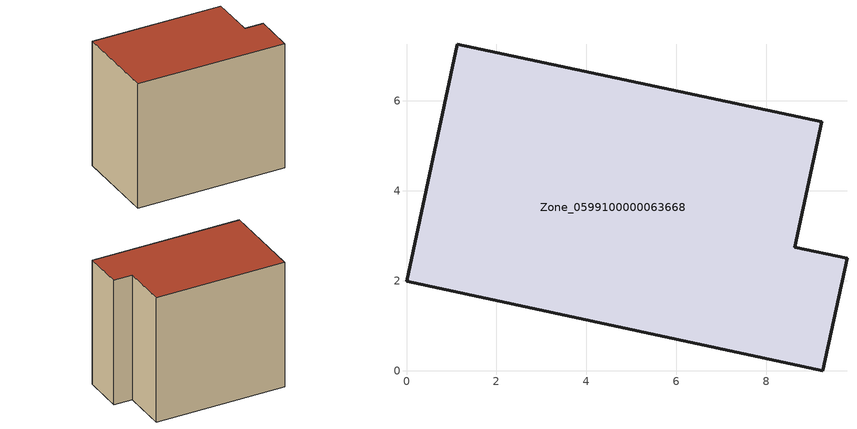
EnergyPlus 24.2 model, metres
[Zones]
Zone_0599100000063668
 floor ground (C_G): 0,1.99 1.13,7.26 9.24,5.54 8.64,2.75 9.8,2.5 9.26,0 z0
 wall outside (C_F): 1.13,7.26 0,1.99 9.26,0 9.8,2.5 8.64,2.75 9.24,5.54 1.13,7.26 z0:8.18
 roof outside (C_R): 0,1.99 9.26,0 9.8,2.5 8.64,2.75 9.24,5.54 1.13,7.26 z8.18
[BUILDING]
Pand.0599100000063668: North Axis=0; Terrain=City; Loads Convergence Tolerance Value=0.04; Temperature Convergence Tolerance Value=0.4; Solar Distribution=FullExterior; Maximum Number of Warmup Days=25; Minimum Number of Warmup Days=1
[Site:Location]
Rotterdam.The.Hague.AP_ZH_NLD Design_Conditions: Latitude=51.96; Longitude=4.45; Time Zone=1; Elevation=-4.5
[SITE:GROUNDTEMPERATURE:BUILDINGSURFACE]
18, 18, 18, 18, 18, 18, 18, 18, 18, 18, 18, 18
[MATERIAL] Thermal Absorptance=0.9; Solar Absorptance=0.7; Visible Absorptance=0.7
Name | Roughness | Thickness | Conductivity | Density | Specific Heat
G.TI.1975-1991 | MediumSmooth | 0.15 | 0.288461 | 540 | 1210
F.TI.1975-1991 | Rough | 0.3 | 0.230769 | 1920 | 840
R.TI.1975-1991 | MediumRough | 0.2 | 0.153846 | 1500 | 1000
[CONSTRUCTION]
C_G: G.TI.1975-1991
C_F: F.TI.1975-1991
C_R: R.TI.1975-1991
[ZONE]
Zone_0599100000063668: Type=1; Multiplier=1; Ceiling Height=Autocalculate; Volume=Autocalculate; Floor Area=autocalculate; Part of Total Floor Area=Yes
[ZONEINFILTRATION:DESIGNFLOWRATE]
Infil_Zone_0599100000063668: Zone or ZoneList or Space or SpaceList=Zone_0599100000063668; Schedule=AlwaysOn; Design Flow Rate Calculation Method=Flow/Area; Flow Rate per Floor Area=0.003; Constant Term Coefficient=1; Temperature Term Coefficient=0; Velocity Term Coefficient=0; Velocity Squared Term Coefficient=0
[HVACTEMPLATE:ZONE:IDEALLOADSAIRSYSTEM]
Zone_0599100000063668: Maximum Heating Supply Air Temperature=50; Minimum Cooling Supply Air Temperature=13; Maximum Heating Supply Air Humidity Ratio=0.0156; Minimum Cooling Supply Air Humidity Ratio=0.0077; Heating Limit=NoLimit; Cooling Limit=NoLimit; Dehumidification Control Type=ConstantSensibleHeatRatio; Cooling Sensible Heat Ratio=0.7; Dehumidification Setpoint=60; Humidification Control Type=None; Humidification Setpoint=30; Outdoor Air Method=None; Outdoor Air Flow Rate per Person=0.00944; Outdoor Air Flow Rate per Zone Floor Area=0; Outdoor Air Flow Rate per Zone=0; Demand Controlled Ventilation Type=None; Outdoor Air Economizer Type=NoEconomizer; Heat Recovery Type=None; Sensible Heat Recovery Effectiveness=0.7; Latent Heat Recovery Effectiveness=0.65
[ZONECONTROL:THERMOSTAT]
ThermostatControl_Zone_0599100000063668: Zone or ZoneList=Zone_0599100000063668; Control Type Schedule=DualSetpointControlType; Control 1=Thermostat_Zone_0599100000063668; Temperature Difference Between Cutout And Setpoint=0
[THERMOSTATSETPOINT:DUALSETPOINT]
Thermostat_Zone_0599100000063668: Heating Setpoint Temperature Schedule=HeatingSetpoint_Zone_0599100000063668; Cooling Setpoint Temperature Schedule=CoolingSetpoint_Zone_0599100000063668
[SCHEDULE:COMPACT]
HeatingSetpoint_Zone_0599100000063668: Through: 12/31, For: AllDays, Until: 24:00, 21
CoolingSetpoint_Zone_0599100000063668: Through: 12/31, For: AllDays, Until: 24:00, 24
DualSetpointControlType: Through: 12/31, For: AllDays, Until: 24:00, 4
AlwaysOn: Through: 12/31, For: AllDays, Until: 24:00, 1
